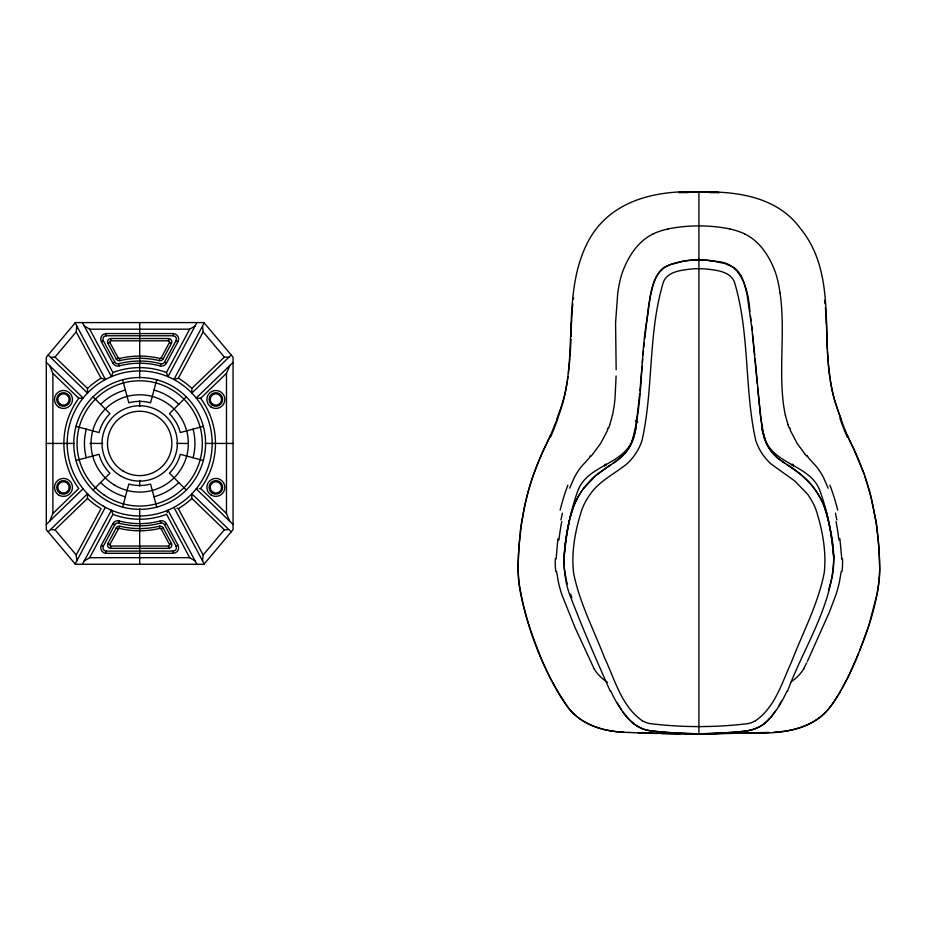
<?xml version="1.0" encoding="UTF-8"?>
<svg xmlns="http://www.w3.org/2000/svg" width="926" height="926" viewBox="0 0 926 926"><rect width="100%" height="100%" fill="white"/><g stroke="black" fill="none" stroke-linecap="round" stroke-linejoin="round"><path stroke-width="1.39" d="M616.16 369.648L615.582 322.618L617.723 293.218A140.173 140.162 -74.6 0 1 619.344 283.761A100.031 100.02 -74.6 0 1 621.334 275.728L622.376 272.476A65.295 65.283 -75.2 0 1 623.754 268.829C629.564 254.569 638.928 240.702 653.212 233.908M698.91 258.886L698.91 733.878L667.38 732.454A419.698 419.698 0 0 1 649.45 730.66C638.269 729.237 629.483 720.937 623.198 712.117M50.884 357.297L55.016 357.077L87.495 388.445L87.53 393.064L48.14 355.017M228.618 529.568L224.347 529.788L191.867 498.42L191.832 493.801L231.222 531.848M616.114 376.002L614.98 398.701A167.409 151.991 88.7 0 1 614.274 405.079L612.584 415.172M571.249 331.485L571.4 322.908M571.226 332.573L571.111 336.381M571.018 339.09L570.057 356.718M556.121 559.026L557.915 538.724M569.918 358.385L568.39 373.363M641.996 366.441L639.947 390.737M642.343 362.703L642.702 358.871M639.646 394.048L635.849 428.032L633.708 437.628A45.675 45.675 0 0 1 620.756 457.583M643.072 354.971L643.466 350.977M55.016 357.077L76.21 331.89L76.812 326.056M202.551 560.82L203.153 554.975L224.347 529.788M643.883 346.914L644.322 342.77M644.774 338.534L648.443 307.212L650.885 293.519M604.759 464.435L604.539 466.056M841.225 571.492L839.373 582.269A116.34 92.588 -67 0 1 835.993 594.55L829.592 611.646M564.038 558.065A140.509 50.016 86.1 0 1 568.981 522.646C571.817 507.656 578.368 493.13 588.982 482.029C599.249 469.922 615.061 464.609 625.42 452.71A44.61 44.517 44.8 0 0 631.173 443.867C643.57 403.979 639.704 360.665 646.915 319.644C650.434 301.39 648.987 274.594 668.595 265.218M567.951 376.662L567.464 379.949M522.079 520.655C526.165 491.475 536.42 463.625 549.593 437.419M635.849 428.032L635.386 430.891A37.931 30.095 84.8 0 1 632.979 438.936C623.754 464.505 589.156 464.713 578.542 489.055M567.21 381.593L566.295 386.813A146.077 146.077 0 0 1 562.649 402.115M877.385 592.605L878.392 586.482A146.505 146.505 0 0 0 878.809 583.38L879.11 580.764A105.298 105.298 0 0 0 879.712 569.224L879.399 557.429A322.699 322.699 0 0 0 877.281 531.524M877.188 593.624L869.063 624.575M832.069 577.581C836.629 553.609 831.178 528.538 823.862 505.642A78.478 78.478 0 0 0 815.933 490.768C806.442 476.022 790.584 467.896 777.076 457.56M560.924 519.961L562.395 513.189M831.826 578.623L828.469 590.603M119.419 528.376L119.327 528.364A88.039 88.039 0 0 0 139.676 530.783A88.039 88.039 0 0 0 159.943 528.364L161.124 528.862L169.527 544.534L169.03 546.051L110.333 546.051L109.8 544.604L119.917 526.246A86.002 86.002 0 0 0 139.676 528.596A86.002 86.002 0 0 0 159.446 526.234A3.299 3.299 0 0 1 163.103 527.889L171.46 543.493A3.299 3.299 0 0 1 168.555 548.354L110.807 548.354A3.299 3.299 0 0 1 107.902 543.493L116.259 527.889A3.299 3.299 0 0 1 119.917 526.246M159.943 358.489L159.446 360.619A3.299 3.299 0 0 0 163.103 358.975L171.46 343.372A3.299 3.299 0 0 0 168.555 338.522L110.807 338.522A3.299 3.299 0 0 0 107.902 343.372L116.259 358.975A3.299 3.299 0 0 0 119.917 360.619L119.419 358.489L118.239 358.003L109.835 342.331L110.333 340.814L169.03 340.814L169.562 342.261L161.17 357.934L159.943 358.489A88.039 88.039 0 0 0 139.687 356.082A88.039 88.039 0 0 0 119.419 358.501L119.419 358.489M569.918 518.236L573.946 505.642A78.478 78.478 0 0 1 581.887 490.768M106.224 553.297L106.224 551.097A3.299 3.299 0 0 1 103.318 546.247L114.847 524.718A3.299 3.299 0 0 1 118.597 523.086L119.153 520.956A80.203 80.203 0 0 0 160.21 520.956A5.498 5.498 0 0 1 166.46 523.676L177.989 545.206A5.498 5.498 0 0 1 173.139 553.297L106.224 553.297A5.498 5.498 0 0 1 101.374 545.206L112.903 523.676A5.498 5.498 0 0 1 119.153 520.956M160.21 365.909L160.765 363.779A3.299 3.299 0 0 0 164.515 362.147L176.044 340.618A3.299 3.299 0 0 0 173.139 335.768L173.139 333.568L106.224 333.568A5.498 5.498 0 0 0 101.374 341.659L112.903 363.189A5.498 5.498 0 0 0 119.153 365.909A80.203 80.203 0 0 1 160.21 365.909A5.498 5.498 0 0 0 166.46 363.189L177.989 341.659A5.498 5.498 0 0 0 173.139 333.568M122.626 507.101L128.795 484.066A42.064 42.064 0 0 0 150.568 484.066L156.737 507.101M156.737 379.764L150.568 402.798A42.064 42.064 0 0 0 128.795 402.798L122.626 379.764M562.614 402.104L561.712 404.894M868.646 625.872L859.629 650.839M561.411 405.808L560.508 408.551M560.195 409.466L557.047 418.529M167.953 510.226L196.925 564.281M167.675 511.002L167.444 511.65M167.421 511.708L167.201 512.321M569.675 488.199L574.479 477.145A159.226 106.085 47.3 0 1 581.262 466.762L589.966 457.166M84.208 325.883L89.706 329.181L112.914 372.518L111.433 376.569L82.437 322.584M166.518 514.173L189.656 557.683L195.154 560.982M609.783 424.953L608.359 428.449M858.668 653.27L857.684 655.689A326.126 326.126 0 0 1 847.105 679.047L841.121 690.136M49.599 521.28L52.886 513.513L78.756 488.534A75.805 75.805 0 0 1 78.756 398.33L52.886 373.352L49.599 365.585M229.764 521.28L226.476 513.513L200.606 488.534A75.805 75.805 0 0 0 200.606 398.33L226.476 373.352L229.764 365.585M829.175 612.63L807.379 661.453M550.82 434.572L549.836 436.852M607.618 430.162L600.638 443.461L592.547 454.4M806.685 662.912L803.872 668.375M787.436 691.409C803.502 647.621 832.613 605.917 833.736 558.1A156.61 74.913 -86.3 0 0 828.376 520.354C823.966 496.66 807.785 476.763 787.227 464.806M169.527 342.331L171.46 343.372M109.8 544.604L107.902 543.493M196.925 322.584L167.965 376.662L166.448 372.518L189.656 329.181L195.154 325.883M76.812 560.82L76.21 554.975L101.05 508.629A75.805 75.805 0 0 1 87.495 498.42L87.53 493.801L48.14 531.848M75.145 563.946L105.286 507.402M204.218 322.919L173.914 379.51L178.336 378.225L203.153 331.89L202.551 326.056M82.437 564.281L111.398 510.203L112.914 514.358L89.706 557.683L84.208 560.982M780.329 703.181L781.521 700.994M161.124 358.003L163.103 358.975M778.511 706.225L779.727 704.2M775.444 710.983L771.231 716.458M583.102 489.055L595.418 475.929L610.581 464.806M769.518 718.414C758.649 732.616 739.631 731.679 723.646 732.929C698.91 734.746 674.047 733.566 649.45 730.649M590.742 456.368L591.772 455.256A75.701 29.956 -73 0 0 592.547 454.539M93.075 490.039L109.939 473.174A42.064 42.064 0 0 1 99.047 454.319L76.013 460.488M186.288 396.826L169.423 413.69A42.064 42.064 0 0 1 180.315 432.546L203.35 426.377M46.3 524.463L83.004 488.847M231.222 355.017L191.832 393.064L191.867 388.445L224.347 357.077L228.849 357.309M50.548 529.556L55.016 529.788L87.495 498.42M233.063 362.402L196.196 398.006L200.606 398.33M620.733 457.56L612.827 463.417M765.478 722.593L763.985 723.796M791.336 464.945L792.424 464.204M755.396 720.822C774.981 707.522 781.868 682.821 791.302 662.484C802.715 632.608 818.306 603.821 824.325 572.199C826.478 550.947 822.346 529.105 815.713 508.953A69.161 69.161 0 0 0 807.611 494.206L794.74 480.964L771.208 464.1A54.472 54.472 0 0 1 755.709 440.348C744.388 389.175 749.747 334.98 735.128 284.444C732.871 273.691 721.354 270.855 711.955 269.697A105.344 105.344 0 0 0 700.866 268.702L696.942 268.69A105.344 105.344 0 0 0 685.853 269.674C676.466 270.878 664.937 273.679 662.692 284.444C648.038 334.969 653.467 389.198 642.065 440.336A54.472 54.472 0 0 1 626.624 464.123C614.343 473.938 599.411 480.93 590.221 494.218A69.161 69.161 0 0 0 582.107 508.953C575.382 529.533 570.995 551.919 573.703 573.611C579.653 602.919 593.763 629.761 604.412 657.518C614.818 679.256 621.369 706.353 642.413 720.822M101.374 341.659L103.318 340.618A3.299 3.299 0 0 1 106.224 335.768L106.224 333.568M107.902 343.372L109.835 342.331M116.259 358.975L118.239 358.003M112.903 363.189L114.847 362.147A3.299 3.299 0 0 0 118.597 363.779A82.391 82.391 0 0 1 160.765 363.779M118.597 523.086A82.391 82.391 0 0 0 160.765 523.086A3.299 3.299 0 0 1 164.515 524.718L166.46 523.676M161.17 528.931L163.103 527.889M169.562 544.604L171.46 543.493M173.139 553.297L173.139 551.097A3.299 3.299 0 0 0 176.044 546.247L177.989 545.206M669.787 264.743L684.557 261.005A114.211 114.211 0 0 1 696.583 259.917L701.225 259.905A114.211 114.211 0 0 1 713.252 260.982L724.479 263.516M667.947 228.93C688.284 224.891 709.536 224.891 729.862 228.93M78.756 398.33L83.166 398.006L46.3 362.402M200.421 488.546L199.484 488.627M197.574 488.766L196.625 488.824M712.418 733.982C748.069 730.707 789.947 740.21 820.529 716.863C833.18 706.515 840.449 691.259 848.031 677.161C863.576 643.107 878.415 607.12 879.7 569.224A180.072 82.622 -83.9 0 0 875.394 518.78A179.771 69.647 -86.9 0 0 864.757 475.825A225.273 51.428 82.8 0 0 851.26 443.809L849.246 439.665M196.231 488.859L233.063 524.463M680.749 192.4L678.735 192.539L688.458 192.62M680.98 192.388L683.839 192.249M773.789 732.211C790.341 731.471 807.379 727.419 820.529 716.863A56.752 56.752 0 0 0 828.457 709.096L830.761 706.144A172.363 172.363 0 0 0 840.044 691.953M769.112 732.42L707.881 734.017M684.187 192.238L696.41 191.96M698.91 733.878L730.429 732.454A419.698 419.698 0 0 0 748.358 730.66M700.901 191.96C658.733 189.853 612.943 198.905 589.827 238.329C557.672 295.44 582.882 365.747 554.813 424.594A50.525 5.625 -72.4 0 1 551.005 434.144L546.548 443.832A225.273 51.428 -82.8 0 0 533.087 475.895A179.771 69.647 86.9 0 0 522.403 518.78A180.072 82.622 83.9 0 0 518.074 569.212L519 583.38A146.505 146.505 0 0 0 519.417 586.482C523.074 610.373 531.211 633.315 540.124 655.689A326.126 326.126 0 0 0 550.704 679.047L557.753 691.953A172.363 172.363 0 0 0 567.036 706.156C580.949 725.648 606.067 732.339 628.904 732.431M709.779 192.62L719.201 192.573L717.06 192.4M703.378 734.04L708.274 734.017M696.908 191.96L713.622 192.238M703.586 734.04L694.222 734.04M89.706 329.181L189.656 329.181M106.224 335.768L173.139 335.768M46.3 443.438L74.277 443.438M89.926 443.438L102.717 443.438M176.646 443.438L188.024 443.438M205.086 443.438L233.063 443.438M106.224 551.097L173.139 551.097M89.706 557.683L189.656 557.683M694.431 734.04L684.858 733.971M701.399 191.96C737.142 191.231 777.18 196.925 799.937 227.912C841.306 277.754 816.558 347.47 836.097 404.894M689.928 734.017L661.442 733.566M680.841 733.936L638.049 732.813M657.645 733.461L633.372 732.628M713.969 192.249L716.828 192.388M628.696 732.42L633.766 732.64M624.02 732.211C607.502 731.459 590.406 727.419 577.28 716.863A56.752 56.752 0 0 1 569.351 709.096C542.532 671.396 525.922 626.312 518.699 580.764A105.298 105.298 0 0 1 518.097 569.224L518.41 557.429A322.699 322.699 0 0 1 520.528 531.524M76.013 426.377L99.047 432.546A42.064 42.064 0 0 1 109.939 413.69L93.075 396.826M203.35 460.488L180.315 454.319A42.064 42.064 0 0 1 169.423 473.174L186.288 490.039M76.21 331.89L101.027 378.225L105.448 379.51L75.145 322.919M178.313 508.629L203.153 554.975M177.827 508.49L176.912 508.235M173.949 507.367L204.218 563.946M725.66 263.887L733.716 267.429A13.462 13.462 0 0 1 735.186 268.494L735.487 268.748A19.724 19.724 0 0 1 737.976 271.364L738.265 271.746M744.597 233.908C758.88 240.702 768.256 254.569 774.055 268.829A65.295 65.283 75.2 0 1 775.432 272.476L776.463 275.728A100.031 100.02 74.6 0 1 778.453 283.761A140.173 140.162 74.6 0 1 780.086 293.218M176.044 340.618L177.989 341.659M164.515 362.147L166.46 363.189M112.903 523.676L114.847 524.718M116.259 527.889L118.192 528.931M101.374 545.206L103.318 546.247M784.982 463.417L778.095 458.451L772.388 452.71A44.61 44.517 -44.8 0 1 766.635 443.867L762.156 429.444L757.561 387.404M605.396 464.204L606.472 464.945M633.824 723.796L632.342 722.593M807.842 457.166L816.558 466.75A159.226 106.085 -47.3 0 1 823.341 477.133L828.133 488.199M635.386 420.346L636.764 421.758M807.067 456.368L806.037 455.256A75.701 29.956 73 0 1 805.261 454.539M635.664 420.624L637.586 422.673M805.261 454.4L797.17 443.461L790.191 430.162M203.153 331.89L224.347 357.077M55.016 529.788L76.21 554.975M620.513 708.17L621.751 710.045M617.48 703.181L619.899 707.244M593.936 668.375L575.173 627.863L561.804 594.55A116.34 92.588 67 0 1 558.424 582.269L556.584 571.492M103.318 340.618L114.847 362.147M164.515 524.718L176.044 546.247M851.168 443.658L846.989 434.572M851.816 444.955L852.221 445.753M852.348 446.008L852.996 447.339M610.373 691.409C596.714 660.794 583.311 630.016 571.296 598.717C560.658 573.715 563.471 546.097 569.432 520.354A156.61 74.913 86.3 0 0 564.061 558.089L564.304 568.714L566.226 579.664M853.124 447.605L863.472 472.41M848.98 439.109L846.804 434.144A50.525 5.625 72.4 0 1 842.996 424.594L837.613 409.466M789.45 428.449L788.026 424.953M570.543 594.075L571.863 597.629M863.645 472.873L863.981 473.799M864.641 475.651L870.695 495.827L875.44 518.884M840.762 418.529L838.539 412.186M838.227 411.283L835.194 402.104A146.077 146.077 0 0 1 831.548 386.813L830.344 379.949M837.301 408.551L836.398 405.808M118.597 363.779L119.153 365.909M160.21 520.956L160.765 523.086M566.469 580.706L567.302 583.924M159.446 526.246L159.943 528.376M835.426 513.189L836.884 519.961M746.923 293.519L751.843 327.839L757.237 383.561M828.376 520.354L828.863 522.6M785.225 415.172L783.535 405.079A167.409 151.991 -88.7 0 1 782.84 398.701C779.403 363.605 785.109 328.209 780.086 293.218M755.107 358.871L760.385 415.369L764.1 437.628A45.675 45.675 0 0 0 777.053 457.583M793.269 466.056L793.05 464.435M761.959 428.032L762.411 430.891A37.931 30.095 -84.8 0 0 764.83 438.936C774.055 464.505 808.653 464.713 819.267 489.055A185.651 64.426 -86.6 0 1 828.365 520.389M830.101 378.306L829.21 371.708M749.921 311.46C748.451 290.475 741.784 262.046 715.879 261.433C698.632 258.586 679.881 259.303 664.092 267.429A13.462 13.462 0 0 0 662.622 268.494L662.322 268.748A19.724 19.724 0 0 0 659.833 271.364L659.543 271.746A30.963 30.963 0 0 0 657.02 275.716M839.894 538.724L841.479 555.531M750.488 316.171L751.032 320.801M829.013 370.041L828.319 363.397M751.565 325.362L752.074 329.83M752.56 334.228L754.736 354.971M828.168 361.73L827.381 351.197M841.537 556.399L841.688 559.026M827.265 349.276L826.432 323.753M826.409 322.908L826.42 323.579M698.91 191.96L698.91 259.141M226.476 373.352L226.476 513.513M168.555 338.522L168.555 340.71M168.555 546.155L168.555 548.354M139.687 322.584L139.687 378.04M139.687 400.784L139.687 406.468M139.687 480.397L139.687 486.081M139.687 508.837L139.687 564.281M110.807 338.522L110.807 340.71M110.807 546.155L110.807 548.354M52.886 373.352L52.886 513.513M191.867 498.42A75.805 75.805 0 0 1 178.336 508.64M166.448 514.358A75.805 75.805 0 0 1 112.914 514.358M87.495 388.445A75.805 75.805 0 0 1 101.027 378.225M112.914 372.518A75.805 75.805 0 0 1 166.448 372.518M178.336 378.225A75.805 75.805 0 0 1 191.867 388.445M159.446 360.631A86.002 86.002 0 0 0 139.687 358.269A86.002 86.002 0 0 0 119.917 360.631M193.048 429.132A55.247 55.247 0 0 1 193.048 457.733M178.753 482.504A55.247 55.247 0 0 1 153.982 496.799M125.38 496.799A55.247 55.247 0 0 1 100.61 482.504M86.315 457.733A55.247 55.247 0 0 1 86.315 429.132M100.61 404.373A55.247 55.247 0 0 1 125.38 390.066M153.982 390.066A55.247 55.247 0 0 1 178.753 404.373M875.707 519.104A22.398 1.702 83.1 0 1 877.512 531.374M729.85 229A69.948 69.948 0 0 1 744.631 233.838M788.188 424.872A63.987 58.002 -88.8 0 1 785.503 415.103M790.515 429.652A54.055 18.983 72.1 0 1 789.797 427.974M807.854 456.46A73.594 30.072 74.2 0 1 807.102 455.65M829.904 485.155A229.023 107.011 -78.9 0 1 837.66 510.145M836.051 521.581A136.828 46.207 -86.6 0 1 838.91 540.09M842.486 558.829A64.751 52.412 -65.7 0 1 842.023 571.481M804 668.456A43.777 43.777 0 0 1 791.325 681.698M738.265 271.735A30.963 30.963 0 0 1 740.788 275.716M741.008 275.612A74.682 74.682 0 0 1 746.703 293.565M786.915 691.19A118.424 114.569 -18.4 0 1 770.779 717.523M770.663 717.43A57.088 55.548 -13.7 0 1 765.432 722.546M763.962 723.773A39.274 38.475 -8.6 0 1 759.864 726.574M759.771 726.447A29.609 29.1 -6.3 0 1 748.347 730.579M755.361 720.764A20.881 20.407 -1.5 0 1 747.305 723.692C715.173 727.535 682.636 727.593 650.515 723.657A20.881 20.407 1.5 0 1 642.459 720.764M828.839 522.646A140.509 50.016 -86.1 0 1 833.77 558.065M847.267 437.165A36.589 4.873 70.5 0 1 839.975 418.448M824.534 300.325A32.723 4.132 88.7 0 1 824.985 303.774M825.367 307.536A32.723 4.132 88.7 0 1 826.212 322.919M520.296 531.374A22.398 1.702 -83.1 0 1 522.102 519.104M653.177 233.838A69.948 69.948 0 0 1 667.959 229M612.306 415.103A63.987 58.002 88.8 0 1 609.621 424.872M608.012 427.974A54.055 18.983 -72.1 0 1 607.294 429.652M590.719 455.65A73.594 30.072 -74.2 0 1 589.955 456.46M560.149 510.145A229.023 107.011 78.9 0 1 567.904 485.155M558.899 540.09A136.828 46.207 86.6 0 1 561.758 521.581M555.785 571.481A64.751 52.412 65.7 0 1 555.322 558.829M607.375 682.288A43.777 43.777 0 0 1 593.809 668.456M651.105 293.565A74.682 74.682 0 0 1 656.8 275.612M627.029 717.523A118.424 114.569 18.4 0 1 610.894 691.19M632.389 722.546A57.088 55.548 13.7 0 1 627.145 717.43M637.956 726.574A39.274 38.475 8.6 0 1 633.847 723.773M649.462 730.579A29.609 29.1 6.3 0 1 638.037 726.447M569.444 520.389A185.651 64.426 86.6 0 1 578.53 489.009M557.834 418.448A36.589 4.873 -70.5 0 1 550.553 437.165M571.597 322.919A32.723 4.132 -88.7 0 1 572.824 303.774M573.472 299.052A32.723 4.132 -88.7 0 1 573.669 297.848M709.802 260.738A371.257 371.257 0 0 1 712.059 260.808M75.423 322.584L46.3 357.204L46.3 529.66L75.423 564.281L203.94 564.281L233.063 529.66L233.063 357.204L203.94 322.584L75.423 322.584M212.378 493.199A6.783 6.783 0 0 0 222.657 487.527A6.783 6.783 0 0 0 212.598 481.462A6.783 6.783 0 0 0 212.378 493.199M212.945 492.262A5.683 5.683 0 0 0 221.557 487.504A5.683 5.683 0 0 0 213.13 482.423A5.683 5.683 0 0 0 212.945 492.262M103.423 506.233A72.506 72.506 0 0 0 212.193 443.438A72.506 72.506 0 0 0 103.423 380.644A72.506 72.506 0 0 0 103.423 506.233M211.244 495.086A8.971 8.971 0 0 0 224.844 487.562A8.971 8.971 0 0 0 211.533 479.541A8.971 8.971 0 0 0 211.244 495.086M212.181 405.16A6.783 6.783 0 0 0 222.645 399.824A6.783 6.783 0 0 0 212.795 393.434A6.783 6.783 0 0 0 212.181 405.16M212.783 404.234A5.683 5.683 0 0 0 221.546 399.766A5.683 5.683 0 0 0 213.293 394.407A5.683 5.683 0 0 0 212.783 404.234M210.989 407A8.971 8.971 0 0 0 224.844 399.939A8.971 8.971 0 0 0 211.799 391.478A8.971 8.971 0 0 0 210.989 407M59.796 493.083A6.783 6.783 0 0 0 70.26 487.747A6.783 6.783 0 0 0 60.41 481.358A6.783 6.783 0 0 0 59.796 493.083M60.398 492.157A5.683 5.683 0 0 0 69.161 487.689A5.683 5.683 0 0 0 60.908 482.33A5.683 5.683 0 0 0 60.398 492.157M58.593 494.924A8.971 8.971 0 0 0 72.448 487.863A8.971 8.971 0 0 0 59.414 479.402A8.971 8.971 0 0 0 58.593 494.924M59.982 405.275A6.783 6.783 0 0 0 70.26 399.604A6.783 6.783 0 0 0 60.213 393.538A6.783 6.783 0 0 0 59.982 405.275M60.549 404.338A5.683 5.683 0 0 0 69.161 399.581A5.683 5.683 0 0 0 60.746 394.499A5.683 5.683 0 0 0 60.549 404.338M58.847 407.162A8.971 8.971 0 0 0 72.46 399.638A8.971 8.971 0 0 0 59.148 391.617A8.971 8.971 0 0 0 58.847 407.162M106.722 500.515A65.92 65.92 0 0 0 205.595 443.438A65.92 65.92 0 0 0 106.722 386.35A65.92 65.92 0 0 0 106.722 500.515M113.979 484.749A48.661 48.661 0 0 0 188.314 445.036A48.661 48.661 0 0 0 116.757 400.518A48.661 48.661 0 0 0 113.979 484.749M120.079 475.594A37.665 37.665 0 0 0 177.341 444.33A37.665 37.665 0 0 0 121.63 410.38A37.665 37.665 0 0 0 120.079 475.594M122.938 470.906A32.167 32.167 0 0 0 171.842 444.202A32.167 32.167 0 0 0 124.258 415.195A32.167 32.167 0 0 0 122.938 470.906M103.758 494.727A62.621 62.621 0 0 0 202.065 448.89A62.621 62.621 0 0 0 113.215 386.674A62.621 62.621 0 0 0 103.758 494.727"/></g></svg>
